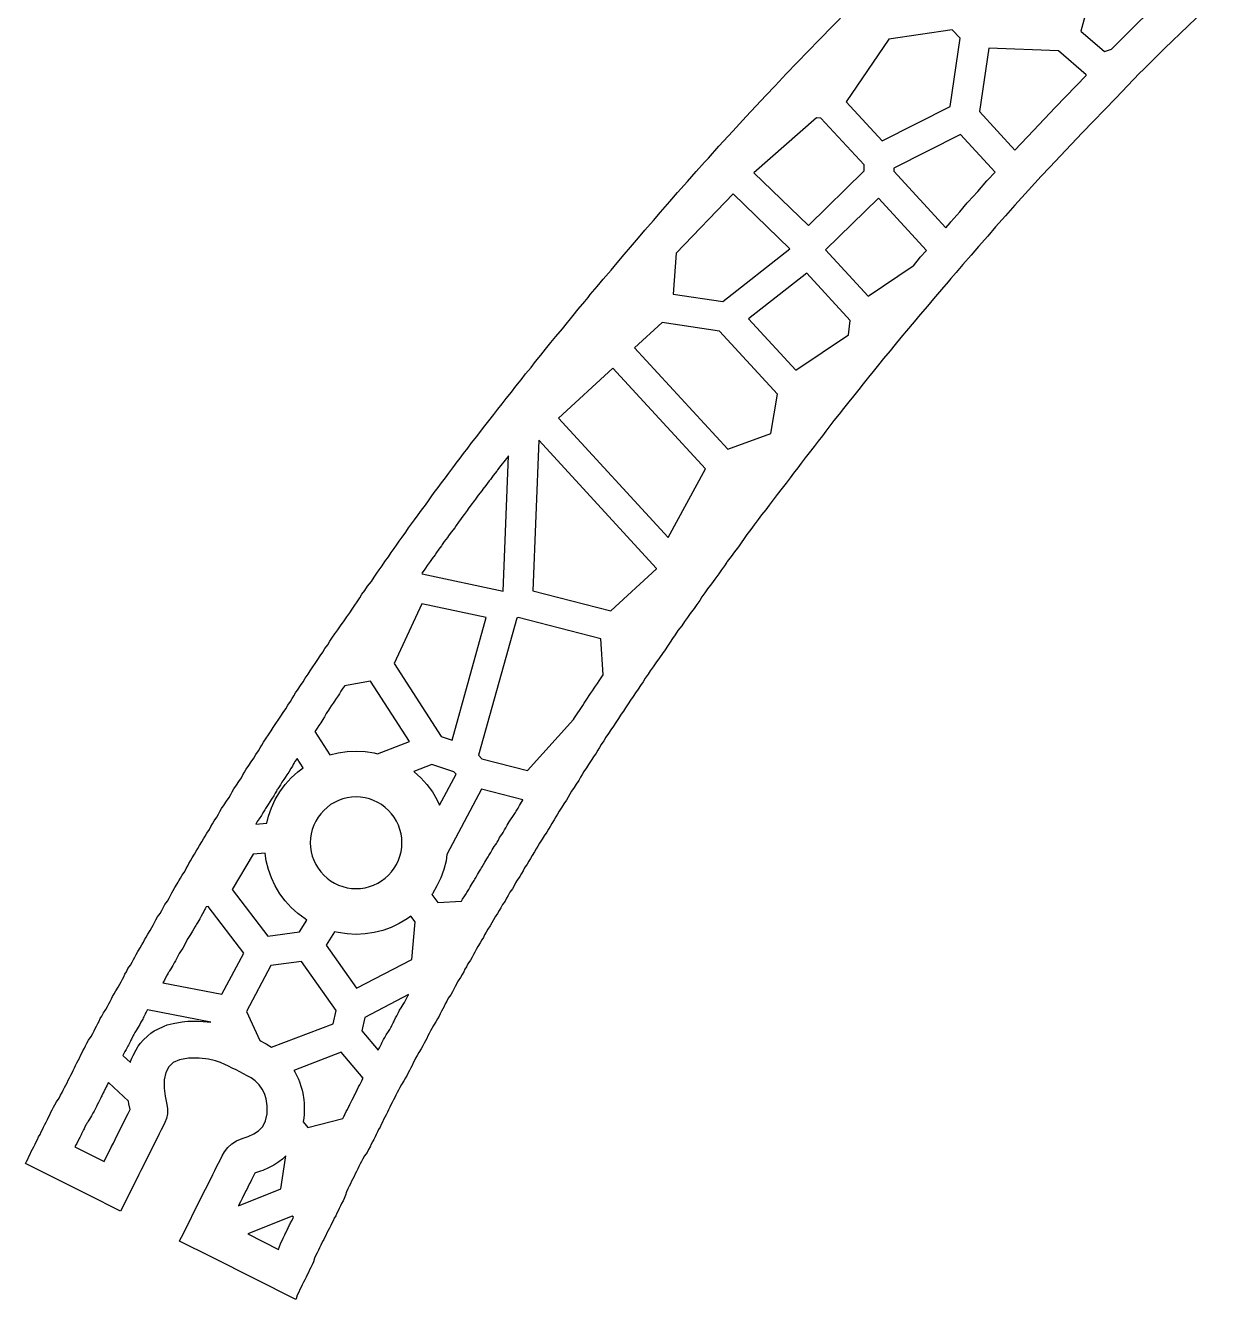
# Model space of a CAD drawing. Header units: millimetres. Extents: x -12 to 3175, y -37 to 611.
# Drawn here: x 785.1 to 946.8, y 246.7 to 419 of the extents above; entities that cross this region are included whole.
import ezdxf

# ---------------------------------------------------------------- set-up
doc = ezdxf.new("R2010")
doc.units = ezdxf.units.MM
doc.layers.add('default', color=7, linetype='Continuous')

msp = doc.modelspace()

# ---------------------------------------------------------------- linework, layer by layer
at = {"layer": 'default'}
for points in [[(938.98, 422.61), (943.35, 426.83), (943.41, 426.89), (943.45, 426.93), (943.59, 427.22), (941.69, 430.41), (930.6, 428.04), (927.94, 418.27), (931.13, 415.53), (932.09, 415.85), (932.25, 416.02), (932.33, 416.11), (935.7, 419.47), (935.78, 419.56), (938.98, 422.61)], [(946.83, 423.24), (942.45, 419), (939.23, 415.94), (936.41, 413.11), (936.41, 413.11), (935.87, 412.57), (932.66, 409.22), (928.11, 404.52), (925.17, 401.39), (923.74, 399.88), (923.74, 399.88), (922.58, 398.66), (920.84, 396.74), (918.99, 394.74), (917.72, 393.28), (916.38, 391.79), (915.33, 390.56), (914.06, 389.13), (913.09, 387.98), (911.96, 386.71), (911.07, 385.63), (910.36, 384.83), (909.96, 384.37), (909.07, 383.3), (907.98, 382.06), (907.16, 381.05), (906.2, 379.95), (905.39, 378.95), (904.33, 377.74), (903.59, 376.81), (902.8, 375.88), (902.13, 375.02), (901.24, 373.98), (900.57, 373.13), (899.82, 372.23), (899.22, 371.44), (898.48, 370.56), (897.88, 369.78), (897.15, 368.89), (896.55, 368.11), (895.81, 367.22), (895.22, 366.45), (894.5, 365.58), (893.98, 364.87), (893.41, 364.15), (892.96, 363.52), (892.39, 362.8), (891.87, 362.09), (891.16, 361.24), (890.65, 360.54), (890.07, 359.82), (889.63, 359.18), (889.23, 358.68), (889.07, 358.48), (888.62, 357.85), (888.05, 357.13), (887.53, 356.43), (886.83, 355.57), (886.31, 354.87), (885.74, 354.15), (885.29, 353.52), (884.74, 352.82), (884.29, 352.18), (883.74, 351.48), (883.29, 350.85), (882.76, 350.17), (882.38, 349.61), (881.98, 349.06), (881.61, 348.5), (881.07, 347.81), (880.63, 347.19), (880.09, 346.5), (880.03, 346.41), (879.72, 345.94), (879.31, 345.39), (878.94, 344.83), (878.4, 344.15), (877.96, 343.52), (877.42, 342.84), (877.05, 342.28), (876.67, 341.74), (876.36, 341.26), (875.98, 340.72), (875.61, 340.17), (875.09, 339.5), (874.72, 338.94), (874.31, 338.39), (873.94, 337.83), (873.42, 337.17), (873.05, 336.61), (872.67, 336.08), (872.37, 335.59), (872, 335.07), (871.7, 334.59), (871.31, 334.05), (870.94, 333.5), (870.42, 332.83), (870.05, 332.28), (869.67, 331.74), (869.37, 331.26), (869, 330.74), (868.7, 330.26), (868.33, 329.74), (868.03, 329.26), (867.66, 328.74), (867.37, 328.26), (867, 327.74), (866.7, 327.26), (866.33, 326.74), (866.03, 326.26), (865.89, 326.06), (865.66, 325.74), (865.37, 325.26), (865, 324.74), (864.7, 324.26), (864.33, 323.74), (864.03, 323.26), (863.66, 322.74), (863.37, 322.26), (863.02, 321.76), (862.79, 321.35), (862.57, 320.98), (862.35, 320.57), (861.99, 320.07), (861.7, 319.59), (861.33, 319.07), (861.04, 318.6), (860.68, 318.09), (860.46, 317.68), (860.24, 317.32), (860.01, 316.91), (859.66, 316.41), (859.37, 315.93), (859.02, 315.43), (858.79, 315.02), (858.57, 314.65), (858.35, 314.24), (857.99, 313.74), (857.7, 313.26), (857.35, 312.76), (857.12, 312.35), (856.91, 311.98), (856.68, 311.58), (856.35, 311.09), (856.12, 310.68), (855.91, 310.32), (855.68, 309.91), (855.33, 309.41), (855.04, 308.93), (854.68, 308.43), (854.46, 308.02), (854.24, 307.65), (854.02, 307.24), (853.68, 306.76), (853.46, 306.35), (853.24, 305.98), (853.02, 305.58), (852.68, 305.09), (852.46, 304.68), (852.24, 304.32), (852.02, 303.91), (851.68, 303.42), (851.46, 303.02), (851.24, 302.65), (851.02, 302.24), (850.68, 301.76), (850.46, 301.35), (850.24, 300.98), (850.02, 300.58), (849.68, 300.09), (849.46, 299.68), (849.24, 299.32), (849.02, 298.91), (848.68, 298.42), (848.46, 298.02), (848.24, 297.65), (848.02, 297.24), (847.68, 296.76), (847.46, 296.35), (847.26, 296), (847.1, 295.66), (846.9, 295.31), (846.68, 294.91), (846.35, 294.43), (846.13, 294.02), (845.93, 293.67), (845.77, 293.33), (845.57, 292.98), (845.35, 292.57), (845.01, 292.09), (844.79, 291.69), (844.59, 291.34), (844.44, 291), (844.24, 290.65), (844.02, 290.24), (843.68, 289.76), (843.52, 289.46), (843.52, 289.46), (843.46, 289.35), (843.26, 289), (843.1, 288.66), (842.9, 288.31), (842.68, 287.91), (842.35, 287.43), (842.13, 287.02), (841.93, 286.67), (841.77, 286.33), (841.59, 286), (841.45, 285.7), (841.44, 285.67), (841.26, 285.33), (841.1, 285), (840.9, 284.65), (840.68, 284.24), (840.35, 283.76), (840.13, 283.35), (839.93, 283), (839.77, 282.67), (839.59, 282.33), (839.44, 282), (839.26, 281.67), (839.1, 281.33), (838.9, 280.98), (838.68, 280.57), (838.35, 280.09), (838.13, 279.69), (837.93, 279.34), (837.77, 279), (837.59, 278.67), (837.44, 278.33), (837.26, 278), (837.11, 277.67), (836.92, 277.33), (836.77, 277), (836.57, 276.65), (836.35, 276.24), (836.01, 275.76), (835.79, 275.35), (835.59, 275), (835.44, 274.67), (835.26, 274.33), (835.11, 274), (834.92, 273.67), (834.77, 273.33), (834.59, 273), (834.44, 272.67), (834.26, 272.33), (834.11, 272), (833.92, 271.67), (833.77, 271.33), (833.59, 271), (833.44, 270.67), (833.26, 270.33), (833.11, 270), (832.92, 269.67), (832.77, 269.33), (832.59, 269), (832.44, 268.67), (832.26, 268.33), (832.14, 268.07), (832.11, 268), (831.92, 267.67), (831.77, 267.33), (831.57, 266.98), (831.35, 266.57), (831.01, 266.09), (830.79, 265.69), (830.59, 265.34), (830.44, 265), (830.26, 264.67), (830.11, 264.33), (829.92, 264), (829.77, 263.67), (829.59, 263.33), (829.44, 263), (829.26, 262.67), (829.11, 262.33), (828.92, 262), (828.77, 261.65), (828.59, 261.24), (828.44, 260.76), (828.26, 260.35), (828.11, 260), (827.92, 259.67), (827.77, 259.33), (827.59, 259), (827.44, 258.67), (827.26, 258.33), (827.11, 258), (826.92, 257.67), (826.77, 257.33), (826.59, 257), (826.44, 256.67), (826.26, 256.33), (826.11, 256), (825.92, 255.67), (825.77, 255.33), (825.59, 255), (825.5, 254.8), (825.44, 254.67), (825.26, 254.33), (825.11, 254), (824.92, 253.67), (824.77, 253.33), (824.59, 253), (824.44, 252.65), (824.26, 252.24), (824.11, 251.76), (823.92, 251.35), (823.77, 251), (823.59, 250.67), (823.44, 250.33), (823.26, 250), (823.11, 249.67), (822.92, 249.33), (822.77, 249), (822.59, 248.67), (822.44, 248.33), (822.26, 248), (822.11, 247.65), (821.92, 247.24), (821.77, 246.76), (821.73, 246.66), (810.46, 252.34), (805.99, 254.58), (806, 254.6), (806.25, 255.1), (806.5, 255.6), (806.75, 256.1), (807, 256.6), (807.25, 257.1), (807.5, 257.6), (807.75, 258.1), (808, 258.6), (808.25, 259.1), (808.5, 259.6), (808.75, 260.1), (809, 260.6), (809.25, 261.1), (809.5, 261.6), (809.75, 262.1), (810, 262.6), (810.25, 263.1), (810.5, 263.6), (810.75, 264.1), (811, 264.6), (811.25, 265.1), (811.51, 265.6), (811.77, 266.12), (812.09, 266.65), (812.5, 267.21), (813.06, 267.73), (813.71, 268.14), (814.47, 268.46), (815.28, 268.74), (816.04, 269.06), (816.69, 269.49), (817.24, 270.07), (817.62, 270.82), (817.84, 271.79), (817.85, 272.89), (817.71, 273.83), (817.47, 274.54), (817.16, 275.14), (816.75, 275.7), (816.23, 276.23), (815.67, 276.64), (815.14, 276.95), (814.63, 277.22), (814.13, 277.48), (813.63, 277.73), (813.12, 277.98), (812.62, 278.23), (812.1, 278.48), (811.54, 278.72), (810.84, 278.97), (809.9, 279.19), (808.63, 279.33), (807.19, 279.31), (805.99, 279.1), (805.13, 278.71), (804.53, 278.13), (804.13, 277.38), (803.91, 276.39), (803.9, 275.24), (804.03, 274.18), (804.22, 273.28), (804.36, 272.51), (804.36, 271.8), (804.21, 271.17), (803.99, 270.62), (803.75, 270.1), (803.5, 269.6), (803.25, 269.1), (803, 268.6), (802.75, 268.1), (802.5, 267.6), (802.25, 267.1), (802, 266.6), (801.75, 266.1), (801.5, 265.6), (801.25, 265.1), (801, 264.6), (800.75, 264.1), (800.5, 263.6), (800.25, 263.1), (800, 262.6), (799.75, 262.1), (799.5, 261.6), (799.25, 261.1), (799, 260.6), (798.75, 260.1), (798.5, 259.6), (798.25, 259.1), (798, 258.61), (793.54, 260.85), (793.54, 260.85), (785.14, 265.08), (785.26, 265.33), (785.44, 265.67), (785.59, 266), (785.77, 266.33)], [(785.77, 266.33), (785.92, 266.67), (786.11, 267), (786.26, 267.33), (786.44, 267.67), (786.59, 268), (786.77, 268.33), (786.92, 268.67), (787.11, 269), (787.26, 269.33), (787.44, 269.67), (787.59, 270), (787.77, 270.33), (787.92, 270.67), (788.11, 271), (788.26, 271.33), (788.44, 271.67), (788.59, 272), (788.77, 272.33), (788.93, 272.67), (789.13, 273.02), (789.35, 273.43), (789.68, 273.91), (789.9, 274.31), (790.1, 274.66), (790.26, 275), (790.44, 275.33), (790.59, 275.67), (790.77, 276), (790.92, 276.33), (791.11, 276.67), (791.26, 277), (791.44, 277.33), (791.59, 277.67), (791.77, 278), (791.92, 278.33), (792.11, 278.67), (792.26, 279), (792.44, 279.33), (792.59, 279.67), (792.77, 280), (792.92, 280.33), (793.11, 280.67), (793.26, 281), (793.46, 281.35), (793.68, 281.76), (794.02, 282.24), (794.24, 282.65), (794.44, 283), (794.59, 283.33), (794.77, 283.67), (794.92, 284), (795.11, 284.33), (795.26, 284.67), (795.46, 285.02), (795.68, 285.43), (796.02, 285.91), (796.24, 286.31), (796.44, 286.66), (796.59, 287), (796.77, 287.33), (796.93, 287.67), (797.13, 288.02), (797.35, 288.43), (797.68, 288.91), (797.9, 289.31), (798.1, 289.66), (798.26, 290), (798.44, 290.33), (798.59, 290.67), (798.79, 291.02), (799.01, 291.43), (799.35, 291.91), (799.57, 292.31), (799.77, 292.66), (799.93, 293), (800.13, 293.35), (800.35, 293.76), (800.68, 294.24), (800.9, 294.65), (801.1, 295), (801.26, 295.34), (801.46, 295.69), (801.68, 296.09), (802.02, 296.57), (802.24, 296.98), (802.44, 297.33), (802.59, 297.67), (802.79, 298.02), (803.01, 298.43), (803.35, 298.91), (803.57, 299.32), (803.79, 299.68), (804.01, 300.09), (804.35, 300.57), (804.57, 300.98), (804.77, 301.33), (804.93, 301.67), (805.13, 302.02), (805.35, 302.43), (805.68, 302.91), (805.81, 303.14), (805.81, 303.14), (805.91, 303.32), (806.12, 303.68), (806.35, 304.09), (806.68, 304.57), (806.9, 304.98), (807.1, 305.33), (807.26, 305.67), (807.46, 306.02), (807.68, 306.43), (808.02, 306.91), (808.24, 307.32), (808.46, 307.68), (808.68, 308.09), (809.02, 308.58), (809.24, 308.98), (809.46, 309.35), (809.68, 309.76), (810.02, 310.24), (810.24, 310.65), (810.46, 311.02), (810.68, 311.42), (811.02, 311.91), (811.24, 312.32), (811.46, 312.68), (811.68, 313.09), (812.04, 313.59), (812.33, 314.07), (812.68, 314.57), (812.91, 314.98), (813.12, 315.35), (813.35, 315.76), (813.7, 316.26), (813.99, 316.74), (814.35, 317.24), (814.57, 317.65), (814.79, 318.02), (815.02, 318.43), (815.37, 318.93), (815.66, 319.41), (816.03, 319.93), (816.33, 320.4), (816.68, 320.91), (816.91, 321.32), (817.12, 321.68), (817.35, 322.09), (817.7, 322.6), (818, 323.07), (818.37, 323.59), (818.66, 324.07), (819.03, 324.59), (819.33, 325.07), (819.7, 325.59), (820, 326.07), (820.37, 326.59), (820.66, 327.07), (821.01, 327.57), (821.24, 327.98), (821.32, 328.12), (821.46, 328.35), (821.68, 328.76), (822.04, 329.26), (822.33, 329.74), (822.7, 330.26), (823, 330.74), (823.37, 331.26), (823.66, 331.74), (824.03, 332.26), (824.33, 332.74), (824.7, 333.26), (825, 333.74), (825.37, 334.26), (825.66, 334.74), (826.03, 335.26), (826.33, 335.74), (826.7, 336.26), (827, 336.74), (827.39, 337.28), (827.76, 337.83), (828.27, 338.5), (828.64, 339.05), (829.03, 339.59), (829.33, 340.07), (829.7, 340.59), (830, 341.07), (830.37, 341.59), (830.67, 342.08), (831.05, 342.61), (831.42, 343.17), (831.94, 343.83), (832.31, 344.39), (832.7, 344.92), (833, 345.41), (833.39, 345.95), (833.76, 346.5), (834.27, 347.17), (834.64, 347.72), (835.03, 348.26), (835.33, 348.74), (835.72, 349.28), (836.09, 349.83), (836.61, 350.5), (836.98, 351.06), (837.38, 351.61), (837.76, 352.17), (838.29, 352.85), (838.74, 353.48), (839.27, 354.16), (839.65, 354.72), (840.05, 355.28), (840.42, 355.84), (840.96, 356.52), (841.41, 357.15), (841.96, 357.85), (842.4, 358.48), (842.96, 359.18), (843.3, 359.67), (843.4, 359.82), (843.96, 360.52), (844.41, 361.15), (844.98, 361.87), (845.5, 362.57), (846.2, 363.43), (846.72, 364.13), (847.31, 364.87), (847.83, 365.57), (848.53, 366.43), (849.05, 367.13), (849.64, 367.87), (850.17, 368.58), (850.89, 369.45), (851.48, 370.22), (852.22, 371.11), (852.81, 371.89), (853.55, 372.78), (854.15, 373.56), (854.88, 374.44), (855.48, 375.23), (856.24, 376.13), (856.9, 376.98), (857.79, 378.02), (858.46, 378.87), (858.68, 379.14), (859.23, 379.79), (859.91, 380.65), (860.81, 381.71), (861.25, 382.25), (861.25, 382.25), (861.56, 382.63), (862.5, 383.72), (863.31, 384.72), (864.39, 385.94), (865.2, 386.95), (866.16, 388.05), (866.98, 389.06), (868.07, 390.3), (868.96, 391.37), (870.09, 392.65), (871.06, 393.8), (872.33, 395.22), (873.37, 396.45), (874.7, 397.93), (875.89, 399.3), (877.03, 400.55), (877.54, 401.1), (878.96, 402.7), (880.86, 404.75), (882.66, 406.74), (885.32, 409.55), (886.56, 410.87), (888.07, 412.48), (892.54, 417.09), (896.3, 420.96)], [(901.04, 403.43), (910.25, 408.08), (911.61, 417.35), (910.5, 418.45), (901.93, 417.21), (896.2, 408.7), (901.04, 403.43)], [(928.66, 412.37), (924.9, 415.6), (915.46, 415.99), (914.2, 407.42), (919.02, 402.17), (921.53, 404.82), (924.47, 407.95), (924.52, 408), (928.66, 412.27), (928.66, 412.37)], [(883.68, 399.12), (891.06, 391.98), (898.62, 399.36), (898.6, 400.17), (892.77, 406.52), (892.16, 406.53), (883.68, 399.12)], [(912.66, 395.13), (913.98, 396.6), (915.23, 398.03), (915.32, 398.13), (916.32, 399.21), (911.63, 404.3), (902.61, 399.74), (902.62, 399.33), (909.66, 391.67), (910.23, 392.35), (910.33, 392.47), (911.56, 393.84), (912.57, 395.03), (912.66, 395.13)], [(879.47, 381.68), (888.57, 388.83), (880.9, 396.25), (873.18, 388.25), (872.77, 382.67), (879.47, 381.68)], [(893.4, 388.67), (899.14, 382.43), (905.25, 386.53), (905.27, 386.54), (906.11, 387.56), (906.21, 387.68), (907.04, 388.61), (900.55, 395.66), (893.4, 388.67)], [(889.35, 372.39), (896.51, 377.19), (896.73, 379.13), (890.85, 385.53), (882.96, 379.34), (889.35, 372.39)], [(880.16, 361.7), (885.97, 363.82), (886.9, 369.14), (879.03, 377.7), (871.29, 378.85), (867.55, 375.41), (880.16, 361.7)], [(857.25, 365.93), (872.1, 349.78), (877.16, 359.06), (864.61, 372.7), (857.25, 365.93)], [(864.35, 339.85), (870.52, 345.53), (870.52, 345.59), (854.58, 362.92), (853.79, 342.56), (864.35, 339.85)], [(848.04, 357.63), (847.89, 357.42), (847.41, 356.82), (847.04, 356.3), (846.89, 356.09), (846.41, 355.49), (846.04, 354.96), (845.89, 354.76), (845.41, 354.16), (845.05, 353.64), (844.9, 353.44), (844.48, 352.9), (844.2, 352.49), (844.09, 352.33), (843.74, 351.86), (843.43, 351.38), (843.21, 351.08), (842.75, 350.5), (842.38, 349.97), (842.23, 349.77), (841.81, 349.23), (841.54, 348.83), (841.42, 348.66), (841.08, 348.19), (840.77, 347.72), (840.56, 347.43), (840.15, 346.91), (839.88, 346.5), (839.77, 346.35), (839.49, 345.96), (839.28, 345.62), (839.08, 345.33), (838.79, 344.92), (838.82, 344.87), (849.79, 342.51), (850.49, 360.82), (850.22, 360.46), (850.06, 360.24), (849.44, 359.5), (849, 358.9), (848.9, 358.76), (848.41, 358.15), (848.04, 357.63)], [(842.85, 322.35), (847.46, 338.92), (838.76, 340.79), (835.03, 332.7), (841.4, 322.84), (842.85, 322.35)], [(860.53, 327.03), (860.74, 327.37), (860.93, 327.64), (861.2, 328.03), (861.41, 328.37), (861.59, 328.64), (861.87, 329.03), (862.08, 329.37), (862.26, 329.64), (862.53, 330.03), (862.74, 330.37), (862.93, 330.64), (863.2, 331.03), (863.29, 331.18), (862.99, 336.06), (851.81, 338.94), (851.6, 338.87), (846.44, 320.33), (846.9, 319.84), (853.06, 318.23), (859.27, 325.14), (859.41, 325.36), (859.59, 325.64), (859.87, 326.03), (860.08, 326.37), (860.26, 326.64), (860.53, 327.03)], [(831.09, 320.8), (832.3, 320.62), (832.76, 320.51), (837.08, 322.15), (831.8, 330.33), (828.31, 329.68), (828.29, 329.63), (828.1, 329.36), (827.83, 328.97), (827.62, 328.63), (827.44, 328.36), (827.17, 327.97), (826.95, 327.63), (826.77, 327.36), (826.5, 326.98), (826.29, 326.64), (826.13, 326.39), (825.93, 326.11), (825.84, 325.94), (825.75, 325.79), (825.58, 325.5), (825.39, 325.16), (825.1, 324.7), (824.84, 324.32), (824.62, 323.97), (824.44, 323.69), (824.3, 323.5), (826.34, 320.34), (827.46, 320.62), (828.66, 320.8), (829.88, 320.86), (831.09, 320.8)], [(819.57, 315.35), (820.29, 316.33), (821.11, 317.23), (822.01, 318.05), (822.72, 318.58), (821.89, 319.87), (821.79, 319.72), (821.6, 319.44), (821.51, 319.27), (821.42, 319.13), (821.25, 318.83), (821.06, 318.5), (820.77, 318.03), (820.51, 317.65), (820.29, 317.31), (820.1, 317.02), (819.83, 316.64), (819.63, 316.31), (819.46, 316.05), (819.27, 315.78), (819.17, 315.61), (819.09, 315.46), (818.91, 315.16), (818.73, 314.83), (818.44, 314.36), (818.18, 313.99), (817.96, 313.65), (817.79, 313.39), (817.6, 313.11), (817.51, 312.94), (817.42, 312.79), (817.25, 312.5), (817.06, 312.16), (816.77, 311.7), (816.51, 311.32), (816.3, 310.98), (816.29, 310.96), (817.78, 311.12), (818.01, 312.06), (818.42, 313.21), (818.94, 314.31), (819.57, 315.35)], [(840.19, 315.35), (840.81, 314.31), (841.18, 313.54), (843.4, 317.73), (843.1, 318.05), (840.14, 319.04), (837.67, 318.1), (837.74, 318.05), (838.65, 317.23), (839.46, 316.33), (840.19, 315.35)], [(840.81, 302.62), (840.19, 301.57), (840.12, 301.48), (840.92, 300.37), (844.15, 300.56), (844.29, 300.83), (844.57, 301.27), (844.76, 301.54), (844.85, 301.72), (844.94, 301.87), (845.12, 302.16), (845.29, 302.49), (845.57, 302.94), (845.76, 303.21), (845.85, 303.38), (845.94, 303.54), (846.12, 303.83), (846.29, 304.16), (846.57, 304.6), (846.76, 304.87), (846.85, 305.05), (846.94, 305.21), (847.12, 305.5), (847.29, 305.83), (847.57, 306.27), (847.76, 306.54), (847.85, 306.72), (847.94, 306.87), (848.12, 307.16), (848.29, 307.49), (848.57, 307.94), (848.76, 308.21), (848.85, 308.38), (848.94, 308.54), (849.12, 308.83), (849.29, 309.16), (849.57, 309.6), (849.76, 309.87), (849.85, 310.05), (849.94, 310.21), (850.12, 310.5), (850.3, 310.84), (850.59, 311.3), (850.85, 311.68), (851.07, 312.02), (851.24, 312.28), (851.43, 312.56), (851.52, 312.73), (851.61, 312.87), (851.78, 313.16), (851.96, 313.49), (852.24, 313.94), (852.42, 314.21), (852.44, 314.24), (852.43, 314.26), (846.86, 315.71), (842.16, 306.88), (842.04, 306.04), (841.74, 304.86), (841.33, 303.72), (840.81, 302.62)], [(835.81, 310.26), (835.61, 310.83), (835.35, 311.38), (835.03, 311.91), (834.67, 312.39), (834.26, 312.85), (833.81, 313.25), (833.32, 313.62), (832.8, 313.93), (832.25, 314.19), (831.68, 314.39), (831.09, 314.54), (830.49, 314.63), (829.88, 314.66), (829.27, 314.63), (828.67, 314.54), (828.08, 314.39), (827.51, 314.19), (826.96, 313.93), (826.43, 313.62), (825.94, 313.25), (825.49, 312.85), (825.09, 312.39), (824.72, 311.91), (824.41, 311.38), (824.15, 310.83), (823.94, 310.26), (823.8, 309.67), (823.71, 309.07), (823.68, 308.46), (823.71, 307.85), (823.8, 307.25), (823.94, 306.66), (824.15, 306.09), (824.41, 305.54), (824.72, 305.02), (825.09, 304.53), (825.49, 304.08), (825.94, 303.67), (826.43, 303.31), (826.96, 302.99), (827.51, 302.73), (828.08, 302.53), (828.67, 302.38), (829.27, 302.29), (829.88, 302.26), (830.49, 302.29), (831.09, 302.38), (831.68, 302.53), (832.25, 302.73), (832.8, 302.99), (833.32, 303.31), (833.81, 303.67), (834.26, 304.08), (834.67, 304.53), (835.03, 305.02), (835.35, 305.54), (835.61, 306.09), (835.81, 306.66), (835.96, 307.25), (836.05, 307.85), (836.08, 308.46), (836.05, 309.07), (835.96, 309.67), (835.81, 310.26)], [(820.29, 300.6), (819.57, 301.57), (818.94, 302.62), (818.42, 303.72), (818.01, 304.86), (817.72, 306.04), (817.56, 307.07), (815.96, 306.91), (813.11, 302.15), (817.93, 295.84), (822.22, 296.41), (823.22, 298.01), (822.99, 298.15), (822.01, 298.88), (821.11, 299.69), (820.29, 300.6)], [(808.93, 298.54), (808.74, 298.18), (808.46, 297.73), (808.27, 297.46), (808.18, 297.28), (808.09, 297.13), (807.92, 296.84), (807.74, 296.51), (807.46, 296.06), (807.28, 295.8), (807.18, 295.63), (807.13, 295.53), (807.04, 295.38), (806.99, 295.26), (806.77, 294.84), (806.6, 294.54), (806.41, 294.18), (806.13, 293.73), (805.94, 293.47), (805.85, 293.3), (805.79, 293.19), (805.71, 293.05), (805.66, 292.93), (805.44, 292.5), (805.27, 292.2), (805.07, 291.85), (804.79, 291.4), (804.61, 291.13), (804.52, 290.96), (804.46, 290.86), (804.38, 290.72), (804.32, 290.6), (804.1, 290.17), (803.93, 289.87), (803.74, 289.53), (811.73, 287.97), (814.67, 293.51), (809.86, 299.82), (809.6, 299.78), (809.52, 299.63), (809.46, 299.53), (809.38, 299.38), (809.32, 299.26), (809.1, 298.84), (808.93, 298.54)], [(833.48, 296.6), (832.3, 296.3), (831.09, 296.12), (829.88, 296.06), (828.66, 296.12), (827.46, 296.3), (826.95, 296.43), (825.82, 294.62), (829.95, 288.77), (837.4, 292.67), (837.87, 297.76), (837.3, 298.55), (836.77, 298.15), (835.72, 297.53), (834.62, 297.01), (833.48, 296.6)], [(826.78, 283.97), (827.18, 285.76), (822.48, 292.41), (818.32, 291.86), (815.03, 285.65), (816.85, 281.7), (816.89, 281.68), (816.94, 281.66), (817.45, 281.39), (817.69, 281.26), (818.22, 280.94), (818.44, 280.79), (826.78, 283.97)], [(833.59, 281.83), (833.76, 282.13), (833.96, 282.48), (834.24, 282.94), (834.42, 283.2), (834.51, 283.37), (834.57, 283.47), (834.65, 283.61), (834.7, 283.72), (834.88, 284.09), (834.96, 284.23), (835.02, 284.37), (835.22, 284.76), (835.3, 284.91), (835.37, 285.06), (835.59, 285.5), (835.76, 285.8), (835.96, 286.15), (836.24, 286.6), (836.42, 286.87), (836.51, 287.04), (836.57, 287.14), (836.65, 287.28), (836.7, 287.39), (836.88, 287.76), (836.96, 287.9), (836.98, 287.94), (831.07, 284.84), (830.66, 283.01), (832.86, 280.38), (832.88, 280.42), (832.96, 280.57), (833.02, 280.7), (833.22, 281.09), (833.3, 281.24), (833.37, 281.39), (833.59, 281.83)], [(801.08, 281.75), (801.68, 282.33), (802.1, 282.69), (802.56, 283), (803.05, 283.25), (803.9, 283.65), (804.3, 283.81), (804.7, 283.93), (805.11, 284.02), (806.32, 284.24), (806.72, 284.29), (807.13, 284.31), (808.57, 284.33), (809.19, 284.3), (810.24, 284.18), (801.65, 285.86), (801.61, 285.8), (801.52, 285.63), (801.46, 285.53), (801.38, 285.39), (801.33, 285.28), (801.15, 284.91), (801.06, 284.76), (801, 284.61), (800.77, 284.17), (800.6, 283.87), (800.41, 283.52), (800.13, 283.06), (799.94, 282.8), (799.85, 282.63), (799.79, 282.53), (799.72, 282.39), (799.67, 282.28), (799.48, 281.91), (799.4, 281.77), (799.34, 281.63), (799.15, 281.24), (799.06, 281.09), (799, 280.94), (798.77, 280.5), (798.6, 280.2), (798.41, 279.85), (798.31, 279.7), (799.33, 278.75), (799.36, 278.87), (799.51, 279.3), (799.7, 279.7), (800.1, 280.46), (800.38, 280.93), (800.71, 281.36), (801.08, 281.75)], [(822.65, 274.6), (822.79, 273.66), (822.84, 273.24), (822.85, 272.81), (822.84, 271.71), (822.8, 271.22), (822.72, 270.73), (822.71, 270.69), (823.35, 269.93), (828.08, 271.15), (828.22, 271.42), (828.3, 271.57), (828.36, 271.7), (828.55, 272.09), (828.63, 272.23), (828.69, 272.37), (828.88, 272.76), (828.96, 272.9), (829.02, 273.04), (829.22, 273.42), (829.3, 273.57), (829.36, 273.7), (829.55, 274.09), (829.63, 274.23), (829.69, 274.37), (829.88, 274.76), (829.96, 274.9), (830.02, 275.04), (830.22, 275.42), (830.3, 275.57), (830.36, 275.7), (830.55, 276.09), (830.63, 276.23), (830.69, 276.37), (830.81, 276.6), (827.87, 280.11), (821.46, 277.66), (821.59, 277.45), (821.9, 276.86), (822.08, 276.49), (822.22, 276.12), (822.45, 275.41), (822.57, 275.01), (822.65, 274.6)], [(796.78, 267.35), (797.03, 267.84), (797.27, 268.33), (797.28, 268.35), (797.53, 268.84), (797.77, 269.33), (797.78, 269.35), (798.03, 269.84), (798.27, 270.33), (798.28, 270.35), (798.53, 270.84), (798.77, 271.33), (798.78, 271.35), (799.02, 271.83), (799.25, 272.28), (799.3, 272.39), (799.14, 273.15), (799.08, 273.51), (796.37, 276.04), (796.34, 275.96), (796.15, 275.58), (796.07, 275.43), (796.01, 275.3), (795.81, 274.91), (795.73, 274.77), (795.67, 274.63), (795.48, 274.24), (795.4, 274.1), (795.34, 273.96), (795.15, 273.58), (795.07, 273.43), (795.01, 273.3), (794.81, 272.91), (794.73, 272.76), (794.66, 272.61), (794.44, 272.17), (794.27, 271.87), (794.07, 271.52), (793.79, 271.06), (793.61, 270.8), (793.52, 270.63), (793.46, 270.53), (793.38, 270.39), (793.33, 270.28), (793.15, 269.91), (793.07, 269.77), (793.01, 269.63), (792.81, 269.24), (792.73, 269.1), (792.67, 268.96), (792.48, 268.58), (792.4, 268.43), (792.34, 268.3), (792.15, 267.91), (792.07, 267.77), (792.01, 267.63), (791.84, 267.3), (795.77, 265.33), (795.78, 265.35), (796.03, 265.84), (796.27, 266.33), (796.28, 266.35), (796.53, 266.84), (796.77, 267.33), (796.78, 267.35)], [(817.24, 264.14), (816.93, 264.02), (816.27, 263.79), (816.19, 263.76), (816.14, 263.68), (815.95, 263.32), (815.72, 262.86), (815.48, 262.37), (815.47, 262.35), (815.22, 261.86), (814.98, 261.38), (814.97, 261.35), (814.72, 260.86), (814.48, 260.38), (814.47, 260.35), (814.22, 259.86), (813.98, 259.38), (813.97, 259.35), (813.96, 259.34), (813.96, 259.34), (819.71, 261.63), (820.37, 266.1), (820.34, 266.06), (819.9, 265.65), (819.4, 265.29), (818.75, 264.86), (818.38, 264.65), (818, 264.46), (817.24, 264.14)], [(820.21, 255.41), (820.29, 255.56), (820.36, 255.7), (820.55, 256.09), (820.63, 256.23), (820.69, 256.37), (820.88, 256.76), (820.96, 256.9), (821.02, 257.04), (821.22, 257.42), (821.3, 257.57), (821.36, 257.7), (821.4, 257.8), (821.23, 257.93), (815.23, 255.53), (819.38, 253.44), (819.42, 253.54), (819.48, 253.71), (819.71, 254.31), (819.86, 254.66), (819.99, 254.95), (820.21, 255.41)]]:
    msp.add_lwpolyline(points, dxfattribs=at)

doc.saveas('drawing.dxf')
